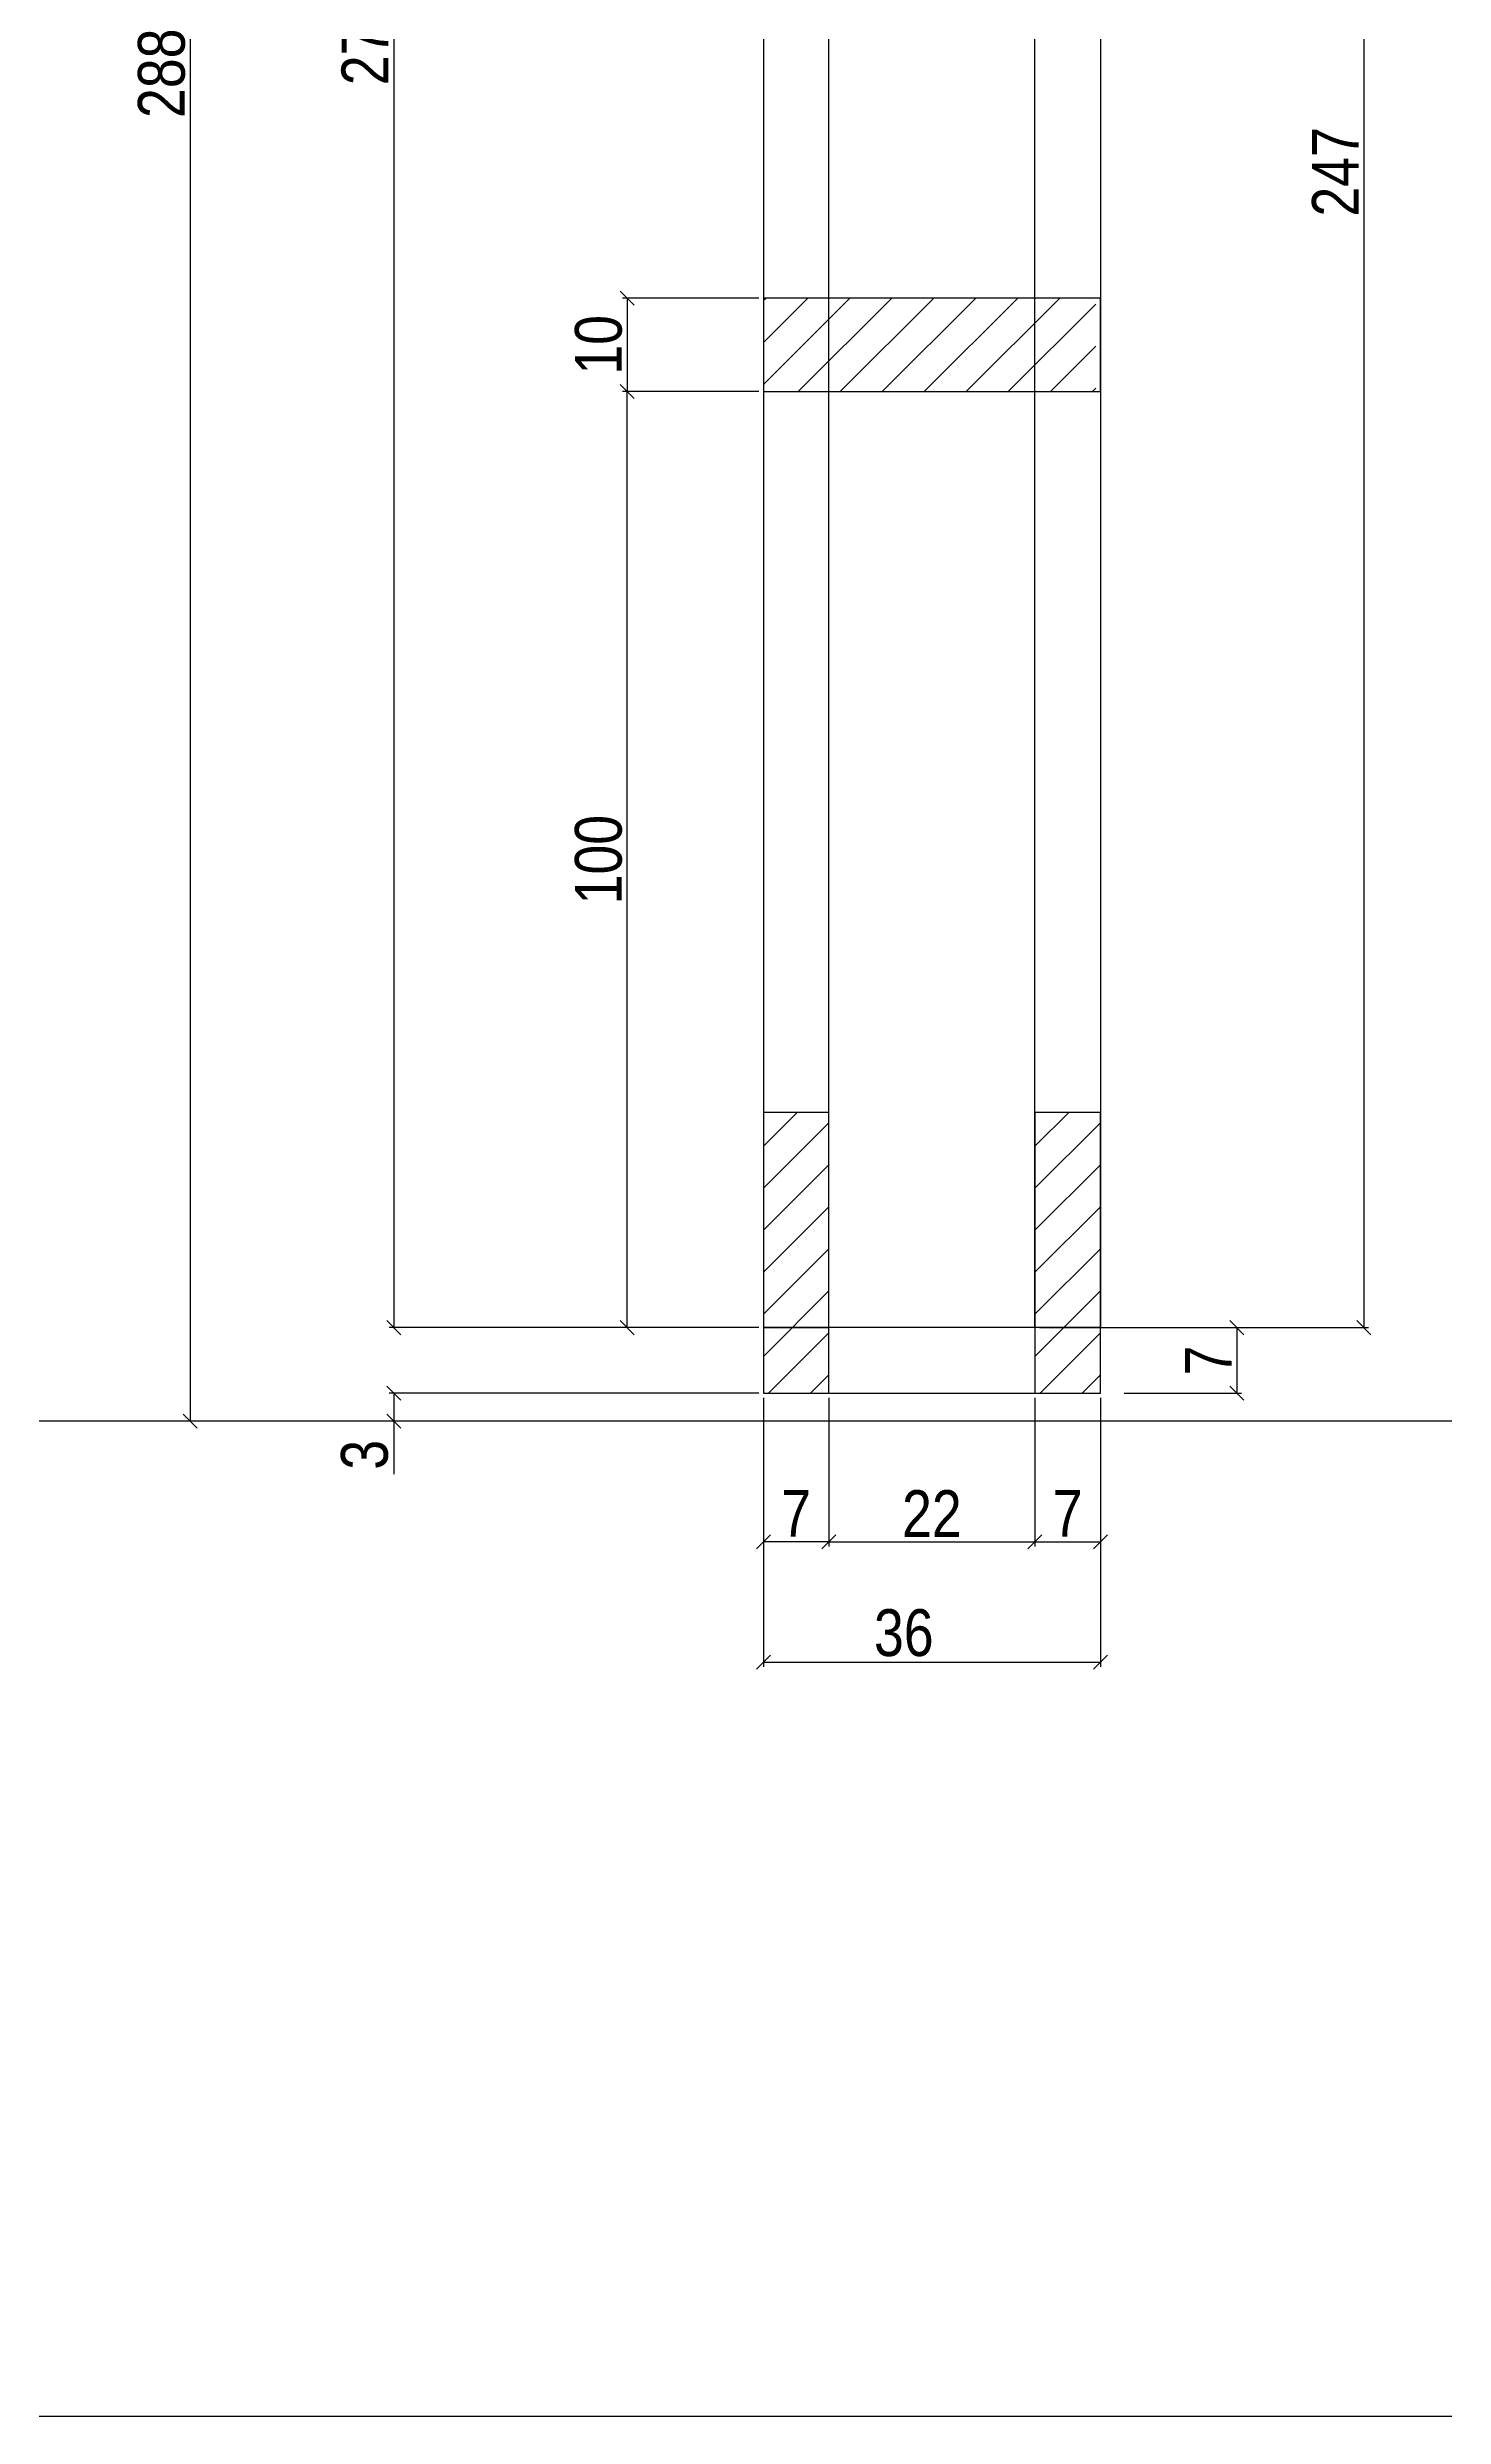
# Model space of a CAD drawing. Extents: x 17311 to 161354, y 153625 to 210355.
# Drawn here: x 19113 to 19411, y 206377 to 206883 of the extents above; entities that cross this region are included whole.
import ezdxf

# ---------------------------------------------------------------- set-up
doc = ezdxf.new("R2010")
doc.units = 0
doc.layers.get('0').update_dxf_attribs({"linetype": 'CONTINUOUS'})
doc.layers.get('DEFPOINTS').update_dxf_attribs({"linetype": 'CONTINUOUS'})
for name, color, linetype in [('8', 111, 'CONTINUOUS'), ('COTA', 241, 'CONTINUOUS'), ('detalhes', 4, 'CONTINUOUS'), ('Painéis', 200, 'CONTINUOUS'), ('SARR_7x7', 40, 'CONTINUOUS'), ('TIRAS REESCORAMENTO', 252, 'CONTINUOUS')]:
    doc.layers.add(name, color=color, linetype=linetype)
doc.styles.add('COTA TECNICA 2X', font='techl___.ttf', dxfattribs={"height": 10})
doc.dimstyles.new('SECAO', dxfattribs={"dimscale": 0.333333, "dimtxt": 5, "dimasz": 9, "dimexe": 3, "dimexo": 3, "dimgap": 3, "dimtad": 1, "dimdec": 1, "dimlfac": 0.5, "dimzin": 12, "dimdsep": 46, "dimtxsty": 'COTA TECNICA 2X', "dimblk1": 'OBLIQUE', "dimblk2": 'OBLIQUE', "dimsah": 1, "dimcen": 0.9, "dimclrd": 4, "dimclre": 4, "dimclrt": 240, "dimadec": 1, "dimazin": 3, "dimtfac": 1, "dimtdec": 1, "dimtmove": 0, "dimatfit": 3, "dimfxl": 1, "dimtolj": 1, "dimtzin": 12, "dimarcsym": 0})

# ---------------------------------------------------------------- blocks, each defined once
blk = doc.blocks.new('_Oblique')
at = {"color": 0, "linetype": 'ByBlock', "lineweight": -2}
blk.add_line((-0.5, -0.5), (0.5, 0.5), dxfattribs=at)
blk = doc.blocks.new('*D4064')
at = {"layer": 'DEFPOINTS', "color": 0, "transparency": 16777216}
for p in [(19265.69, 207159.86), (19186.73, 206609.77), (19265.69, 206609.77)]:
    blk.add_point(p, dxfattribs=at)
at = {"layer": 'detalhes', "color": 4, "lineweight": -2, "transparency": 16777216}
for p, q in [((19264.69, 207159.86), (19185.73, 207159.86)), ((19186.73, 207159.86), (19186.73, 206609.77)), ((19264.69, 206609.77), (19185.73, 206609.77))]:
    blk.add_line(p, q, dxfattribs=at)
at = {"layer": 'detalhes', "color": 4, "lineweight": -2, "transparency": 16777216, "xscale": 3, "yscale": 3, "zscale": 3}
for p, rotation in [((19186.73, 207159.86), 90), ((19186.73, 206609.77), 270)]:
    blk.add_blockref('_Oblique', p, dxfattribs=dict(at, rotation=rotation))
at = {"layer": 'detalhes', "color": 240, "transparency": 16777216, "insert": (19180.62, 206884.82), "char_height": 10, "attachment_point": 5, "rotation": 90, "style": 'COTA TECNICA 2X'}
blk.add_mtext('\\A1;275', dxfattribs=at)
blk = doc.blocks.new('*D4065')
at = {"layer": 'DEFPOINTS', "color": 0, "transparency": 16777216}
for p in [(19265.69, 206595.77), (19337.69, 206595.77), (19337.69, 206538.31)]:
    blk.add_point(p, dxfattribs=at)
at = {"layer": 'detalhes', "color": 4, "lineweight": -2, "transparency": 16777216}
for p, q in [((19265.69, 206594.77), (19265.69, 206537.31)), ((19337.69, 206594.77), (19337.69, 206537.31)), ((19265.69, 206538.31), (19337.69, 206538.31))]:
    blk.add_line(p, q, dxfattribs=at)
at = {"layer": 'detalhes', "color": 4, "lineweight": -2, "transparency": 16777216, "xscale": 3, "yscale": 3, "zscale": 3, "rotation": 180}
blk.add_blockref('_Oblique', (19265.69, 206538.31), dxfattribs=at)
at = {"layer": 'detalhes', "color": 4, "lineweight": -2, "transparency": 16777216, "xscale": 3, "yscale": 3, "zscale": 3}
blk.add_blockref('_Oblique', (19337.69, 206538.31), dxfattribs=at)
at = {"layer": 'detalhes', "color": 240, "transparency": 16777216, "insert": (19295.69, 206544.53), "char_height": 10, "attachment_point": 5, "style": 'COTA TECNICA 2X'}
blk.add_mtext('\\A1;36', dxfattribs=at)
blk = doc.blocks.new('*D4066')
at = {"layer": 'DEFPOINTS', "color": 0, "transparency": 16777216}
for p in [(19279.69, 206595.77), (19323.69, 206595.77), (19323.69, 206564.03)]:
    blk.add_point(p, dxfattribs=at)
at = {"layer": 'detalhes', "color": 4, "lineweight": -2, "transparency": 16777216}
for p, q in [((19279.69, 206594.77), (19279.69, 206563.03)), ((19323.69, 206594.77), (19323.69, 206563.03)), ((19279.69, 206564.03), (19323.69, 206564.03))]:
    blk.add_line(p, q, dxfattribs=at)
at = {"layer": 'detalhes', "color": 4, "lineweight": -2, "transparency": 16777216, "xscale": 3, "yscale": 3, "zscale": 3, "rotation": 180}
blk.add_blockref('_Oblique', (19279.69, 206564.03), dxfattribs=at)
at = {"layer": 'detalhes', "color": 4, "lineweight": -2, "transparency": 16777216, "xscale": 3, "yscale": 3, "zscale": 3}
blk.add_blockref('_Oblique', (19323.69, 206564.03), dxfattribs=at)
at = {"layer": 'detalhes', "color": 240, "transparency": 16777216, "insert": (19301.69, 206570.03), "char_height": 10, "attachment_point": 5, "style": 'COTA TECNICA 2X'}
blk.add_mtext('\\A1;22', dxfattribs=at)
blk = doc.blocks.new('*D4067')
at = {"layer": 'DEFPOINTS', "color": 0, "transparency": 16777216}
for p in [(19323.69, 206564.03), (19337.69, 206564.03), (19337.69, 206564.03)]:
    blk.add_point(p, dxfattribs=at)
at = {"layer": 'detalhes', "color": 4, "lineweight": -2, "transparency": 16777216}
blk.add_line((19323.69, 206564.03), (19337.69, 206564.03), dxfattribs=at)
at = {"layer": 'detalhes', "color": 4, "lineweight": -2, "transparency": 16777216, "xscale": 3, "yscale": 3, "zscale": 3, "rotation": 180}
blk.add_blockref('_Oblique', (19323.69, 206564.03), dxfattribs=at)
at = {"layer": 'detalhes', "color": 4, "lineweight": -2, "transparency": 16777216, "xscale": 3, "yscale": 3, "zscale": 3}
blk.add_blockref('_Oblique', (19337.69, 206564.03), dxfattribs=at)
at = {"layer": 'detalhes', "color": 240, "transparency": 16777216, "insert": (19330.69, 206570.11), "char_height": 10, "attachment_point": 5, "style": 'COTA TECNICA 2X'}
blk.add_mtext('\\A1;7', dxfattribs=at)
blk = doc.blocks.new('*D4068')
at = {"layer": 'DEFPOINTS', "color": 0, "transparency": 16777216}
for p in [(19265.69, 206564.03), (19265.69, 206564.03), (19279.69, 206564.03)]:
    blk.add_point(p, dxfattribs=at)
at = {"layer": 'detalhes', "color": 4, "lineweight": -2, "transparency": 16777216}
blk.add_line((19279.69, 206564.03), (19265.69, 206564.03), dxfattribs=at)
at = {"layer": 'detalhes', "color": 4, "lineweight": -2, "transparency": 16777216, "xscale": 3, "yscale": 3, "zscale": 3, "rotation": 180}
blk.add_blockref('_Oblique', (19265.69, 206564.03), dxfattribs=at)
at = {"layer": 'detalhes', "color": 4, "lineweight": -2, "transparency": 16777216, "xscale": 3, "yscale": 3, "zscale": 3}
blk.add_blockref('_Oblique', (19279.69, 206564.03), dxfattribs=at)
at = {"layer": 'detalhes', "color": 240, "transparency": 16777216, "insert": (19272.69, 206570.11), "char_height": 10, "attachment_point": 5, "style": 'COTA TECNICA 2X'}
blk.add_mtext('\\A1;7', dxfattribs=at)
blk = doc.blocks.new('*D4069')
at = {"layer": 'DEFPOINTS', "color": 0, "transparency": 16777216}
for p in [(19265.69, 206829.79), (19236.59, 206809.79), (19265.69, 206809.79)]:
    blk.add_point(p, dxfattribs=at)
at = {"layer": 'detalhes', "color": 4, "lineweight": -2, "transparency": 16777216}
for p, q in [((19264.69, 206829.79), (19235.59, 206829.79)), ((19236.59, 206829.79), (19236.59, 206809.79)), ((19264.69, 206809.79), (19235.59, 206809.79))]:
    blk.add_line(p, q, dxfattribs=at)
at = {"layer": 'detalhes', "color": 4, "lineweight": -2, "transparency": 16777216, "xscale": 3, "yscale": 3, "zscale": 3}
for p, rotation in [((19236.59, 206829.79), 90), ((19236.59, 206809.79), 270)]:
    blk.add_blockref('_Oblique', p, dxfattribs=dict(at, rotation=rotation))
at = {"layer": 'detalhes', "color": 240, "transparency": 16777216, "insert": (19230.49, 206819.79), "char_height": 10, "attachment_point": 5, "rotation": 90, "style": 'COTA TECNICA 2X'}
blk.add_mtext('\\A1;10', dxfattribs=at)
blk = doc.blocks.new('*D4048')
at = {"layer": 'DEFPOINTS', "color": 0, "transparency": 16777216}
for p in [(19279.69, 207165.86), (19143.22, 206589.77), (19265.69, 206589.77)]:
    blk.add_point(p, dxfattribs=at)
at = {"layer": 'detalhes', "color": 4, "lineweight": -2, "transparency": 16777216}
for p, q in [((19278.69, 207165.86), (19142.22, 207165.86)), ((19143.22, 207165.86), (19143.22, 206589.77)), ((19264.69, 206589.77), (19142.22, 206589.77))]:
    blk.add_line(p, q, dxfattribs=at)
at = {"layer": 'detalhes', "color": 4, "lineweight": -2, "transparency": 16777216, "xscale": 3, "yscale": 3, "zscale": 3}
for p, rotation in [((19143.22, 207165.86), 90), ((19143.22, 206589.77), 270)]:
    blk.add_blockref('_Oblique', p, dxfattribs=dict(at, rotation=rotation))
at = {"layer": 'detalhes', "color": 240, "transparency": 16777216, "insert": (19137.13, 206877.82), "char_height": 10, "attachment_point": 5, "rotation": 90, "style": 'COTA TECNICA 2X'}
blk.add_mtext('\\A1;288', dxfattribs=at)
blk = doc.blocks.new('*D4049')
at = {"layer": 'DEFPOINTS', "color": 0, "transparency": 16777216}
for p in [(19265.69, 206595.77), (19186.73, 206589.77), (19265.69, 206589.77)]:
    blk.add_point(p, dxfattribs=at)
at = {"layer": 'detalhes', "color": 4, "lineweight": -2, "transparency": 16777216}
for p, q in [((19264.69, 206595.77), (19185.73, 206595.77)), ((19186.73, 206595.77), (19186.73, 206589.77)), ((19264.69, 206589.77), (19185.73, 206589.77)), ((19186.73, 206589.77), (19186.73, 206578.44))]:
    blk.add_line(p, q, dxfattribs=at)
at = {"layer": 'detalhes', "color": 4, "lineweight": -2, "transparency": 16777216, "xscale": 3, "yscale": 3, "zscale": 3}
for p, rotation in [((19186.73, 206595.77), 90), ((19186.73, 206589.77), 270)]:
    blk.add_blockref('_Oblique', p, dxfattribs=dict(at, rotation=rotation))
at = {"layer": 'detalhes', "color": 240, "transparency": 16777216, "insert": (19180.51, 206582.61), "char_height": 10, "attachment_point": 5, "rotation": 90, "style": 'COTA TECNICA 2X'}
blk.add_mtext('\\A1;3', dxfattribs=at)
blk = doc.blocks.new('*D4052')
at = {"layer": 'DEFPOINTS', "color": 0, "transparency": 16777216}
for p in [(19236.59, 206809.79), (19265.69, 206809.79), (19264.69, 206609.77)]:
    blk.add_point(p, dxfattribs=at)
at = {"layer": 'detalhes', "color": 4, "lineweight": -2, "transparency": 16777216}
for p, q in [((19264.69, 206809.79), (19235.59, 206809.79)), ((19236.59, 206609.77), (19236.59, 206809.79)), ((19263.69, 206609.77), (19235.59, 206609.77))]:
    blk.add_line(p, q, dxfattribs=at)
at = {"layer": 'detalhes', "color": 4, "lineweight": -2, "transparency": 16777216, "xscale": 3, "yscale": 3, "zscale": 3}
for p, rotation in [((19236.59, 206809.79), 90), ((19236.59, 206609.77), 270)]:
    blk.add_blockref('_Oblique', p, dxfattribs=dict(at, rotation=rotation))
at = {"layer": 'detalhes', "color": 240, "transparency": 16777216, "insert": (19230.49, 206709.78), "char_height": 10, "attachment_point": 5, "rotation": 90, "style": 'COTA TECNICA 2X'}
blk.add_mtext('\\A1;100', dxfattribs=at)
blk = doc.blocks.new('*D4055')
at = {"layer": 'DEFPOINTS', "color": 0, "transparency": 16777216}
for p in [(19338.69, 207103.74), (19338.69, 206609.77), (19393.98, 206609.77)]:
    blk.add_point(p, dxfattribs=at)
at = {"layer": 'detalhes', "color": 4, "lineweight": -2, "transparency": 16777216}
for p, q in [((19339.69, 207103.74), (19394.98, 207103.74)), ((19393.98, 207103.74), (19393.98, 206609.77)), ((19339.69, 206609.77), (19394.98, 206609.77))]:
    blk.add_line(p, q, dxfattribs=at)
at = {"layer": 'detalhes', "color": 4, "lineweight": -2, "transparency": 16777216, "xscale": 3, "yscale": 3, "zscale": 3}
for p, rotation in [((19393.98, 207103.74), 90), ((19393.98, 206609.77), 270)]:
    blk.add_blockref('_Oblique', p, dxfattribs=dict(at, rotation=rotation))
at = {"layer": 'detalhes', "color": 240, "transparency": 16777216, "insert": (19387.91, 206856.75), "char_height": 10, "attachment_point": 5, "rotation": 90, "style": 'COTA TECNICA 2X'}
blk.add_mtext('\\A1;247', dxfattribs=at)
blk = doc.blocks.new('*D4056')
at = {"layer": 'DEFPOINTS', "color": 0, "transparency": 16777216}
for p in [(19323.69, 206609.77), (19341.74, 206595.77), (19366.84, 206595.77)]:
    blk.add_point(p, dxfattribs=at)
at = {"layer": 'detalhes', "color": 4, "lineweight": -2, "transparency": 16777216}
for p, q in [((19324.69, 206609.77), (19367.84, 206609.77)), ((19366.84, 206609.77), (19366.84, 206595.77)), ((19342.74, 206595.77), (19367.84, 206595.77))]:
    blk.add_line(p, q, dxfattribs=at)
at = {"layer": 'detalhes', "color": 4, "lineweight": -2, "transparency": 16777216, "xscale": 3, "yscale": 3, "zscale": 3}
for p, rotation in [((19366.84, 206609.77), 90), ((19366.84, 206595.77), 270)]:
    blk.add_blockref('_Oblique', p, dxfattribs=dict(at, rotation=rotation))
at = {"layer": 'detalhes', "color": 240, "transparency": 16777216, "insert": (19360.76, 206602.77), "char_height": 10, "attachment_point": 5, "rotation": 90, "style": 'COTA TECNICA 2X'}
blk.add_mtext('\\A1;7', dxfattribs=at)

msp = doc.modelspace()

# ---------------------------------------------------------------- hatches: boundary and pattern name
at = {"layer": 'COTA'}
h = msp.add_hatch(dxfattribs=at)
h.set_pattern_fill('ANSI31', color=256, scale=2, style=0)
h.set_pattern_definition([(45, (-6871.9154, 9536.995), (-4.49012806, 4.49012806), [])])
h.paths.add_polyline_path([(19336.69, 206829.79), (19265.69, 206829.79), (19265.69, 206809.79), (19336.69, 206809.79)])
h = msp.add_hatch(dxfattribs=at)
h.set_pattern_fill('ANSI31', color=256, scale=2, style=0)
h.set_pattern_definition([(45, (-578.53, 200786.58), (-4.490128, 4.490128), [])])
h.paths.add_polyline_path([(19265.69, 206595.77), (19279.69, 206595.77), (19279.69, 206655.77), (19265.69, 206655.77)])
h = msp.add_hatch(dxfattribs=at)
h.set_pattern_fill('ANSI31', color=256, scale=2, style=0)
h.set_pattern_definition([(45, (-520.53, 200786.58), (-4.490128, 4.490128), [])])
h.paths.add_polyline_path([(19323.69, 206595.77), (19337.69, 206595.77), (19337.69, 206655.77), (19323.69, 206655.77)])

# ---------------------------------------------------------------- linework, layer by layer
at = {"linetype": 'Continuous'}
msp.add_lwpolyline([(19287.69, 206595.77), (19337.69, 206595.77), (19337.69, 206609.77), (19265.69, 206609.77), (19265.69, 206595.77), (19287.69, 206595.77)], dxfattribs=at)
at = {"layer": '8', "color": 5, "linetype": 'Continuous'}
msp.add_lwpolyline([(19534.53, 206377.07), (18937.72, 206377.07), (18937.72, 207341.85), (19534.53, 207341.85)], close=True, dxfattribs=at)
at = {"layer": 'Painéis'}
msp.add_lwpolyline([(19265.69, 206809.79), (19337.69, 206809.79), (19337.69, 206829.79), (19265.69, 206829.79), (19265.69, 206809.79)], dxfattribs=at)
for points in [[(19265.69, 206595.77), (19279.69, 206595.77), (19279.69, 206655.77), (19265.69, 206655.77)], [(19323.69, 206595.77), (19337.69, 206595.77), (19337.69, 206655.77), (19323.69, 206655.77)]]:
    msp.add_lwpolyline(points, close=True, dxfattribs=at)
at = {"layer": 'SARR_7x7', "linetype": 'Continuous'}
for points in [[(19265.69, 206609.77), (19279.69, 206609.77), (19279.69, 207159.86), (19265.69, 207159.86)], [(19337.69, 206609.77), (19323.69, 206609.77), (19323.69, 207103.74), (19337.69, 207103.74)]]:
    msp.add_lwpolyline(points, close=True, dxfattribs=at)
at = {"layer": 'TIRAS REESCORAMENTO', "linetype": 'ByBlock'}
msp.add_line((22518.59, 206589.77), (17744.1, 206589.77), dxfattribs=at)

# ---------------------------------------------------------------- dimensions: what is measured, and where the dimension line sits
at = {"layer": 'detalhes', "color": 3}
for base, p1, p2, picture, middle in [((19143.22, 206589.77), (19279.69, 207165.86), (19265.69, 206589.77), '*D4048', (19137.13, 206877.82)), ((19186.73, 206609.77), (19265.69, 207159.86), (19265.69, 206609.77), '*D4064', (19180.62, 206884.82)), ((19393.98, 206609.77), (19338.69, 207103.74), (19338.69, 206609.77), '*D4055', (19387.91, 206856.75)), ((19236.59, 206809.79), (19265.69, 206829.79), (19265.69, 206809.79), '*D4069', (19230.49, 206819.79)), ((19236.59, 206809.79), (19264.69, 206609.77), (19265.69, 206809.79), '*D4052', (19230.49, 206709.78)), ((19366.84, 206595.77), (19323.69, 206609.77), (19341.74, 206595.77), '*D4056', (19360.76, 206602.77)), ((19186.73, 206589.77), (19265.69, 206595.77), (19265.69, 206589.77), '*D4049', (19180.51, 206582.61))]:
    dim = msp.add_linear_dim(base=base, p1=p1, p2=p2, angle=90, dimstyle='SECAO', dxfattribs=at)
    dim.commit()
    dim.dimension.update_dxf_attribs({"geometry": picture, "text_midpoint": middle})
for base, p1, p2, picture, middle in [((19337.69, 206538.31), (19265.69, 206595.77), (19337.69, 206595.77), '*D4065', (19295.69, 206538.31)), ((19323.69, 206564.03), (19279.69, 206595.77), (19323.69, 206595.77), '*D4066', (19301.69, 206564.03)), ((19337.69, 206564.03), (19323.69, 206564.03), (19337.69, 206564.03), '*D4067', (19330.69, 206564.03))]:
    dim = msp.add_linear_dim(base=base, p1=p1, p2=p2, dimstyle='SECAO', dxfattribs=at)
    dim.commit()
    dim.dimension.update_dxf_attribs({"geometry": picture, "text_midpoint": middle, "dimtype": 160})
dim = msp.add_linear_dim(base=(19265.69, 206564.03), p1=(19279.69, 206564.03), p2=(19265.69, 206564.03), dimstyle='SECAO', dxfattribs=at)
dim.commit()
dim.dimension.update_dxf_attribs({"geometry": '*D4068', "text_midpoint": (19272.69, 206570.11)})

doc.saveas('drawing.dxf')
